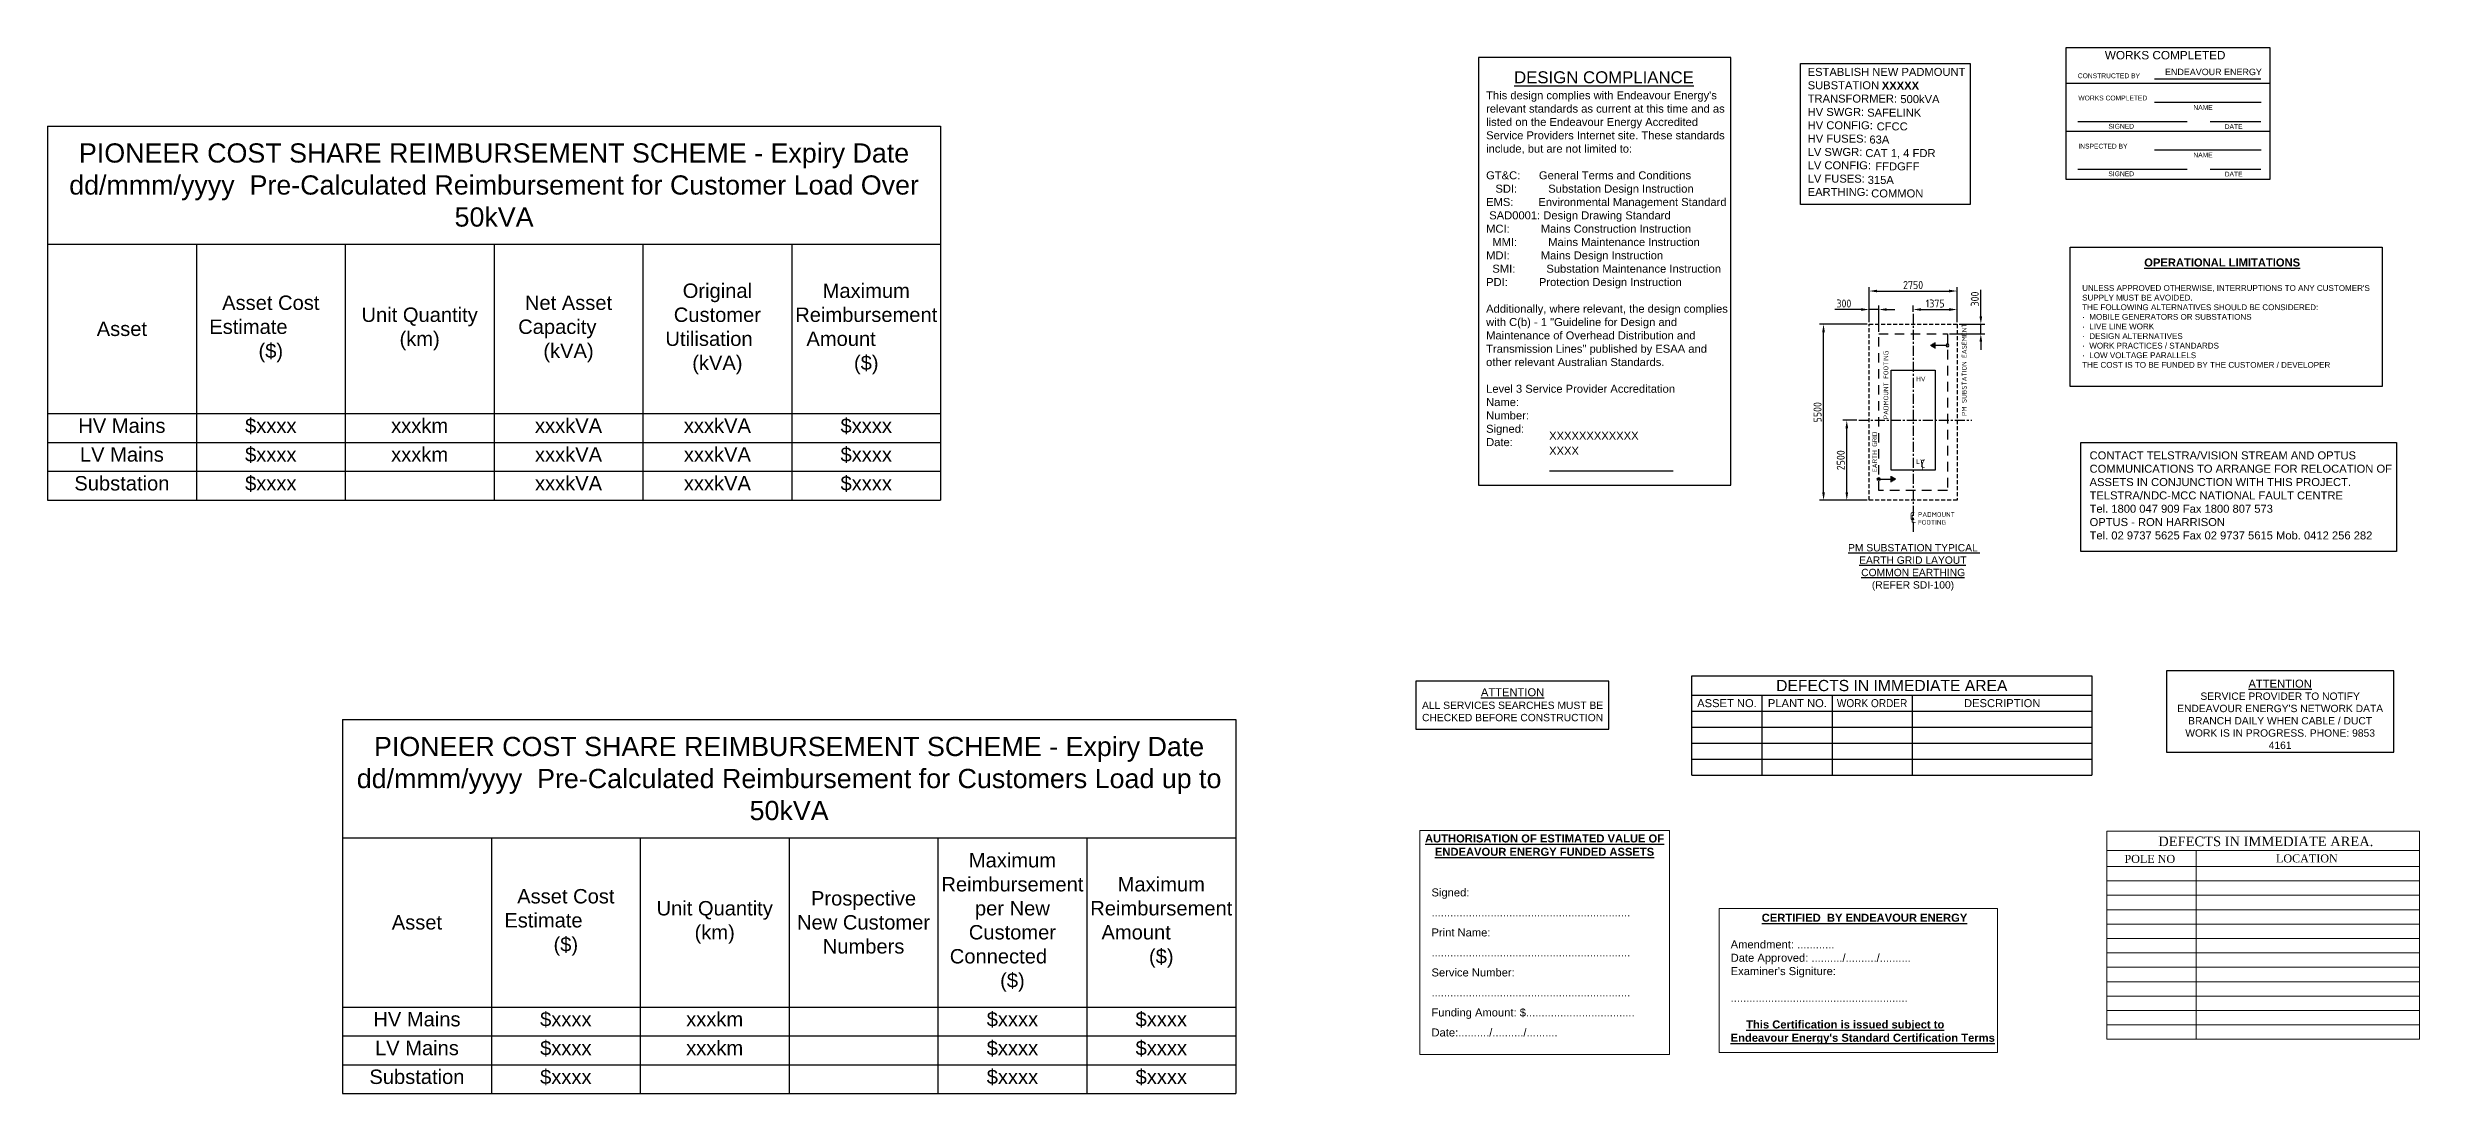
# Model space of a CAD drawing. Header units: metres. Extents: x -590 to 1014, y 81 to 508.
# Drawn here: x -590 to 151, y 81 to 408 of the extents above; entities that cross this region are included whole.
import ezdxf

# ---------------------------------------------------------------- set-up
doc = ezdxf.new("R2010")
doc.units = ezdxf.units.M
for name, pattern in [('CENTER', [50, 31.25, -6.25, 6.25, -6.25]), ('DASHED', [18.75, 12.5, -6.25]), ('IECLdasha', [5, 3, -2])]:
    doc.linetypes.add(name, pattern=pattern)
doc.layers.get('0').update_dxf_attribs({"color": 6})
doc.layers.add('Notes', color=7, linetype='Continuous')
doc.styles.add('ARIAL', font='arial.ttf', dxfattribs={"height": 2})
doc.styles.add('iecARIAL', font='arial.ttf')
doc.styles.add('iecARIALBOLD', font='arialbd.ttf')
doc.styles.add('iecISOCP', font='isocp.shx')
doc.styles.add('iecNAME', font='times.ttf')
doc.styles.add('ieISOCP', font='isocp.shx')
doc.styles.get("Standard").update_dxf_attribs({"font": 'arial.ttf'})

# ---------------------------------------------------------------- blocks, each defined once
blk = doc.blocks.new('Note_Defect List')
at = {"layer": 'Notes', "color": 0, "linetype": 'Continuous'}
for p, q in [((0, 31), (124.98, 31)), ((124.98, 31), (124.98, 0)), ((0, 25), (124.98, 25)), ((0, 20), (124.98, 20)), ((0, 15), (124.98, 15)), ((0, 10), (124.98, 10)), ((0, 5), (124.98, 5)), ((0, 0), (124.98, 0))]:
    blk.add_line(p, q, dxfattribs=at)
at = {"layer": 'Notes'}
for p, q in [((0, 0), (0, 31)), ((22, 0), (22, 25)), ((44, 0), (44, 25)), ((69, 0), (69, 25))]:
    blk.add_line(p, q, dxfattribs=at)
at = {"layer": 'Notes', "color": 0, "lineweight": 0}
blk.add_line((58.13, 31), (39.77, 31), dxfattribs=at)
at = {"layer": 'Notes', "color": 0, "linetype": 'Continuous', "attachment_point": 5, "style": 'iecARIAL'}
for s, insert, char_height, width in [('DEFECTS IN IMMEDIATE AREA', (62.49, 28), 3.5, 124.9809), ('ASSET NO.', (11, 22.5), 2.5, 22), ('PLANT NO.', (33, 22.5), 2.5, 22), ('{\\W0.9;WORK ORDER}', (56.34, 22.5), 2.5, 24.676), ('DESCRIPTION', (96.99, 22.5), 2.5, 55.9809)]:
    blk.add_mtext(s, dxfattribs=dict(at, insert=insert, char_height=char_height, width=width))
blk = doc.blocks.new('*U17')
at = {"layer": 'Notes', "linetype": 'Continuous'}
blk.add_lwpolyline([(0, 44.11), (53.03, 44.11), (53.03, 0), (0, 0)], close=True, dxfattribs=at)
at = {"layer": 'Notes', "linetype": 'Continuous', "insert": (2.24, 42.68), "char_height": 2.5, "width": 50.7853, "attachment_point": 1, "style": 'iecARIAL'}
blk.add_mtext('ESTABLISH NEW PADMOUNT SUBSTATION\\PTRANSFORMER: {\\fArial|b1|i0|c0|p34;\\P}HV SWGR: \\PHV CONFIG: \\PHV FUSES: \\PLV SWGR: \\PLV CONFIG: \\PLV FUSES: \\PEARTHING: ', dxfattribs=at)
at = {"layer": 'Notes'}
for tag, p, style in [('SUBNO', (25.4, 35.91), 'iecARIALBOLD'), ('HVSWGR', (20.83, 27.46), 'iecARIAL'), ('TRF', (31.2, 31.7), 'iecARIAL'), ('HVCONFIG', (23.8, 23.16), 'iecARIAL'), ('LVSWGR', (20.26, 14.82), 'iecARIAL'), ('HVFUSES', (21.53, 19.05), 'iecARIAL'), ('LVFUSES', (21, 6.44), 'iecARIAL'), ('LVCONFIG', (23.38, 10.67), 'iecARIAL'), ('EARTHING', (22.09, 2.23), 'iecARIAL')]:
    blk.add_attdef(tag, p, '', height=2.5, dxfattribs=dict(at, style=style))
blk = doc.blocks.new('Note_Notify Integral')
at = {"layer": 'Notes'}
blk.add_lwpolyline([(0, 0), (71, 0), (71, 25.42), (0, 25.42)], close=True, dxfattribs=at)
at = {"layer": 'Notes', "style": 'iecISOCP'}
for s, insert, char_height, width, attachment_point in [('{\\fArial|b0|i0|c0|p34;\\LATTENTION}', (35.5, 22.68), 2.5, 16.7, 2), ("{\\fArial|b0|i0|c0|p34;SERVICE PROVIDER TO NOTIFY ENDEAVOUR ENERGY'S NETWORK DATA BRANCH DAILY WHEN CABLE / DUCT WORK IS IN PROGRESS. PHONE: 9853 4161}", (35.5, 9.82), 2.3, 66.4, 5)]:
    blk.add_mtext(s, dxfattribs=dict(at, insert=insert, char_height=char_height, width=width, attachment_point=attachment_point))
blk = doc.blocks.new('Note_Operational Limitations')
at = {"layer": 'Notes', "linetype": 'Continuous', "lineweight": -3}
blk.add_lwpolyline([(0, 43.53), (97.49, 43.53), (97.49, 0), (0, 0)], close=True, dxfattribs=at)
at = {"layer": 'Notes', "linetype": 'Continuous', "lineweight": -3, "insert": (3.7, 39.97), "char_height": 2.50005, "width": 90.8, "attachment_point": 1}
blk.add_mtext("{\\fArial|b1|i0|c0|p34;                 \\C7;   \\LOPERATIONAL LIMITATIONS\\P\\P\\fArial|b0|i0|c0|p34;\\H0.72x;\\lUNLESS APPROVED OTHERWISE, INTERRUPTIONS TO ANY CUSTOMER'S SUPPLY MUST BE AVOIDED.\\PTHE FOLLOWING ALTERNATIVES SHOULD BE CONSIDERED:\\P·  MOBILE GENERATORS OR SUBSTATIONS\\P·  LIVE LINE WORK\\P·  DESIGN ALTERNATIVES\\P·  WORK PRACTICES / STANDARDS\\P·  LOW VOLTAGE PARALLELS\\PTHE COST IS TO BE FUNDED BY THE CUSTOMER / DEVELOPER}", dxfattribs=at)
blk = doc.blocks.new('Note_PM Earth Grid Layout')
h = blk.add_hatch(color=256)
edge = h.paths.add_edge_path()
edge.add_arc((19.85, 38.97), 0.446, 0, 360)
for p, q in [((10.27, 15.91), (51.44, 15.91)), ((13.73, 12.04), (47.03, 12.04)), ((14.38, 8.17), (46.71, 8.17))]:
    blk.add_line(p, q)
blk.add_circle((19.85, 38.97), 0.446)
at = {"layer": 'Notes'}
for p, q in [((16.85, 88.6), (16.85, 98.97)), ((19.35, 97.72), (41.85, 97.72)), ((44.35, 87.98), (44.35, 98.97)), ((51.76, 89.85), (51.76, 98.1)), ((14.35, 91.94), (6.1, 91.94)), ((16.85, 87.98), (16.85, 93.19)), ((19.85, 91.94), (16.85, 91.94)), ((19.85, 84.98), (19.85, 93.19)), ((22.35, 91.94), (24.85, 91.94)), ((30.6, 91.22), (30.6, 93.19)), ((33.1, 91.94), (41.85, 91.94)), ((44.35, 87.98), (44.35, 93.19)), ((16.23, 87.35), (1.37, 87.35)), ((2.62, 34.85), (2.62, 84.85)), ((37.44, 81.65), (37.44, 79.8)), ((41.98, 84.35), (53.01, 84.35)), ((44.98, 87.35), (53.01, 87.35)), ((51.76, 84.35), (51.76, 87.35)), ((51.76, 81.85), (51.76, 79.35)), ((36.1, 80.88), (36.1, 80.57)), ((36.36, 81.04), (36.36, 80.42)), ((36.63, 81.19), (36.63, 80.26)), ((36.9, 81.35), (36.9, 80.11)), ((37.17, 81.5), (37.17, 79.95)), ((41.35, 80.73), (37.44, 80.73)), ((23.75, 41.75), (23.75, 72.95)), ((23.75, 72.95), (37.45, 72.95)), ((37.45, 72.95), (37.45, 41.75)), ((12.99, 57.35), (8.63, 57.35)), ((9.88, 34.85), (9.88, 54.85)), ((19.85, 38.97), (23.77, 38.97)), ((37.45, 41.75), (23.75, 41.75)), ((23.77, 38.05), (23.77, 39.9)), ((24.04, 38.2), (24.04, 39.75)), ((24.3, 38.36), (24.3, 39.59)), ((24.57, 38.51), (24.57, 39.44)), ((24.84, 38.66), (24.84, 39.28)), ((25.11, 38.82), (25.11, 39.13)), ((15.6, 32.35), (1.37, 32.35)), ((16.23, 32.35), (8.63, 32.35))]:
    blk.add_line(p, q, dxfattribs=at)
at = {"layer": 'Notes', "linetype": 'CENTER', "ltscale": 0.1}
for p, q in [((30.6, 90.6), (30.6, 22.16)), ((13.61, 57.35), (48.99, 57.35))]:
    blk.add_line(p, q, dxfattribs=at)
at = {"layer": 'Notes', "linetype": 'DASHED', "ltscale": 0.1}
for p, q in [((16.85, 32.35), (16.85, 87.35)), ((16.85, 87.35), (44.35, 87.35)), ((44.35, 87.35), (44.35, 32.35)), ((44.35, 32.35), (16.85, 32.35))]:
    blk.add_line(p, q, dxfattribs=at)
at = {"layer": 'Notes', "linetype": 'IECLdasha'}
for p, q in [((19.85, 35.35), (19.85, 84.35)), ((19.85, 84.35), (41.35, 84.35)), ((41.35, 84.35), (41.35, 35.35)), ((41.35, 35.35), (19.85, 35.35))]:
    blk.add_line(p, q, dxfattribs=at)
at = {"layer": 'Notes'}
for start, end in [(0, 180), (180, 0)]:
    blk.add_arc((41.35, 80.73), 0.446, start, end, dxfattribs=at)
for points in [[(19.35, 98.14), (19.35, 97.3), (16.85, 97.72)], [(41.85, 98.14), (41.85, 97.3), (44.35, 97.72)], [(14.35, 92.36), (14.35, 91.53), (16.85, 91.94)], [(22.35, 92.36), (22.35, 91.53), (19.85, 91.94)], [(33.1, 92.36), (33.1, 91.53), (30.6, 91.94)], [(41.85, 92.36), (41.85, 91.53), (44.35, 91.94)], [(51.34, 89.85), (52.18, 89.85), (51.76, 87.35)], [(2.2, 84.85), (3.04, 84.85), (2.62, 87.35)], [(51.34, 81.85), (52.18, 81.85), (51.76, 84.35)], [(9.47, 54.85), (10.3, 54.85), (9.88, 57.35)], [(2.2, 34.85), (3.04, 34.85), (2.62, 32.35)], [(9.47, 34.85), (10.3, 34.85), (9.88, 32.35)]]:
    blk.add_solid(points, dxfattribs=at)
at = {"layer": 'Notes', "style": 'ieISOCP'}
for s, p in [('PM SUBSTATION EASEMENT', (47.33, 58.66)), ('PADMOUNT FOOTING', (22.86, 57.65)), ('EARTH GRID', (19.34, 41.16))]:
    blk.add_text(s, height=1.5, rotation=90, dxfattribs=at).set_placement(p)
for s, height, p in [('HV', 1.5, (31.57, 69.46)), ('LV', 1.5, (31.57, 43.69)), ('C', 2.5, (32.82, 42.51)), ('L', 2.5, (33.2, 41.7)), ('C', 2.5, (29.57, 26.12)), ('L', 2.5, (29.96, 25.31)), ('PADMOUNT', 1.5, (32.11, 27.15)), ('FOOTING', 1.5, (32.11, 24.72))]:
    blk.add_text(s, height=height, dxfattribs=at).set_placement(p)
at = {"layer": 'Notes'}
for s, p in [('PM SUBSTATION TYPICAL ', (10.27, 16.37)), ('EARTH GRID LAYOUT', (13.73, 12.5)), ('COMMON EARTHING', (14.38, 8.63)), ('(REFER SDI-100)', (17.71, 4.75))]:
    blk.add_text(s, height=2.3, dxfattribs=at).set_placement(p)
at = {"layer": 'Notes', "char_height": 2.5, "attachment_point": 5, "style": 'ieISOCP'}
for s, insert in [('2750', (30.6, 99.6)), ('300', (8.98, 93.82)), ('1375', (37.48, 93.82))]:
    blk.add_mtext(s, dxfattribs=dict(at, insert=insert))
at = {"layer": 'Notes', "char_height": 2.5, "attachment_point": 5, "rotation": 90, "style": 'ieISOCP'}
for s, insert in [('300', (49.88, 95.23)), ('5500', (0.74, 59.85)), ('2500', (8.01, 44.85))]:
    blk.add_mtext(s, dxfattribs=dict(at, insert=insert))
blk = doc.blocks.new('Note_Services Searches')
at = {"layer": 'Notes'}
blk.add_lwpolyline([(0, 0), (60.33, 0), (60.33, 15.02), (0, 15.02)], close=True, dxfattribs=at)
at = {"layer": 'Notes', "insert": (30.27, 7.63), "char_height": 2.3, "width": 62.8509, "attachment_point": 5}
blk.add_mtext('{\\fArial|b0|i0|c238|p34;\\H1.087x;\\LATTENTION\\H0.92x;\\P\\lALL SERVICES SEARCHES MUST BE\\PCHECKED BEFORE CONSTRUCTION}', dxfattribs=at)
blk = doc.blocks.new('Note_Telstra_Optus Contact')
at = {"layer": 'Notes'}
blk.add_lwpolyline([(0, 34.08), (98.63, 34.08), (98.63, 0), (0, 0)], close=True, dxfattribs=at)
at = {"layer": 'Notes', "insert": (2.76, 31.29), "char_height": 2.5, "width": 94.8158, "attachment_point": 1}
blk.add_mtext('{\\fArial|b0|i0|c238|p34;CONTACT TELSTRA/VISION STREAM AND OPTUS\\PCOMMUNICATIONS TO ARRANGE FOR RELOCATION OF\\PASSETS IN CONJUNCTION WITH THIS PROJECT.\\PTELSTRA/NDC-MCC NATIONAL FAULT CENTRE\\PTel. 1800 047 909 Fax 1800 807 573\\POPTUS - RON HARRISON\\PTel. 02 9737 5625 Fax 02 9737 5615 Mob. 0412 256 282}', dxfattribs=at)
blk = doc.blocks.new('Note_Works Completed')
at = {"layer": 'Notes'}
blk.add_lwpolyline([(0, 41.24), (63.69, 41.24), (63.69, 0), (0, 0)], close=True, dxfattribs=at)
for points in [[(63.69, 30), (-0.01, 30)], [(63.69, 15), (-0.01, 15)]]:
    blk.add_lwpolyline(points, dxfattribs=at)
at = {"layer": 'Notes', "linetype": 'Continuous', "ltscale": 0.6}
for points in [[(27.6, 31.43), (60.89, 31.43)], [(60.97, 24), (27.6, 24)], [(37.83, 18), (3.66, 18)], [(60.89, 18), (45.03, 18)], [(60.97, 9.15), (27.6, 9.15)], [(37.83, 3.15), (3.66, 3.15)], [(60.89, 3.15), (45.03, 3.15)]]:
    blk.add_lwpolyline(points, dxfattribs=at)
at = {"layer": 'Notes', "lineweight": 15, "style": 'iecARIAL'}
blk.add_text('WORKS COMPLETED', height=2.625, dxfattribs=at).set_placement((12.1, 37.52))
at = {"layer": 'Notes', "style": 'iecARIAL'}
for s, height, p in [('CONSTRUCTED BY', 1.5, (3.66, 31.64)), ('ENDEAVOUR ENERGY', 2, (30.89, 32.6)), ('WORKS COMPLETED', 1.5, (3.82, 24.7)), ('NAME', 1.5, (39.76, 21.75)), ('SIGNED', 1.5, (13.21, 15.87)), ('DATE', 1.5, (49.55, 15.78)), ('INSPECTED BY', 1.5, (3.82, 9.65)), ('NAME', 1.5, (39.76, 6.9)), ('SIGNED', 1.5, (13.21, 1.02)), ('DATE', 1.5, (49.55, 0.93))]:
    blk.add_text(s, height=height, dxfattribs=at).set_placement(p)
blk = doc.blocks.new('Note_AuthofFunding')
at = {"lineweight": 5}
for p, q in [((0, 0), (0, 70)), ((0, 70), (78, 70)), ((78, 70), (78, 0)), ((78, 0), (0, 0))]:
    blk.add_line(p, q, dxfattribs=at)
at = {"insert": (39, 68.73), "char_height": 2.5, "width": 78, "attachment_point": 2}
blk.add_mtext('{\\fArial|b1|i0|c0|p34;\\LAUTHORISATION OF ESTIMATED VALUE OF ENDEAVOUR ENERGY FUNDED ASSETS}', dxfattribs=at)
at = {"insert": (3.68, 51.87), "char_height": 2.5, "width": 78, "attachment_point": 1, "line_spacing_factor": 1.5}
blk.add_mtext('{\\fArial|b0|i0|c0|p34;Signed:\\P................................................................\\PPrint Name:\\P................................................................\\PService Number:\\P................................................................\\PFunding Amount: $...................................\\PDate:........../........../..........}', dxfattribs=at)
blk = doc.blocks.new('Note_CertStick')
at = {"lineweight": 5}
for p, q in [((0, 0), (0, 45)), ((0, 45), (87, 45)), ((87, 45), (87, 0)), ((87, 0), (0, 0))]:
    blk.add_line(p, q, dxfattribs=at)
at = {"insert": (-0.29, 23.01), "char_height": 2.5, "width": 88.1416, "attachment_point": 4}
blk.add_mtext("     {\\fArial|b1|i0|c0|p34;         \\LCERTIFIED  BY ENDEAVOUR ENERGY\\P\\P\\l    }Amendment: ............            \\P    Date Approved: ........../........../..........\\P    Examiner's Signiture:\\P\\P    .........................................................\\P\\P         {\\fArial|b1|i0|c0|p34;\\LThis Certification is issued subject to} \\P    {\\fArial|b1|i0|c0|p34;\\LEndeavour Energy's Standard Certification Terms}", dxfattribs=at)
blk = doc.blocks.new('Note_defectlist')
at = {"lineweight": 0}
for p, q in [((0, 65), (97.7, 65)), ((0, 65), (0, 0)), ((97.7, 0), (97.7, 65)), ((0, 59), (97.7, 59)), ((0, 54), (97.7, 54)), ((27.96, 59), (27.96, 0)), ((0, 49.5), (97.7, 49.5)), ((0, 45), (97.7, 45)), ((0, 40.5), (97.7, 40.5)), ((0, 36), (97.7, 36)), ((0, 31.5), (97.7, 31.5)), ((0, 27), (97.7, 27)), ((0, 22.5), (97.7, 22.5)), ((0, 18), (97.7, 18)), ((0, 13.5), (97.7, 13.5)), ((0, 9), (97.7, 9)), ((0, 4.5), (97.7, 4.5)), ((0, 0), (97.7, 0))]:
    blk.add_line(p, q, dxfattribs=at)
at = {"lineweight": 0, "style": 'iecNAME'}
for s, height, p in [('DEFECTS IN IMMEDIATE AREA.', 3, (16.06, 60.36)), ('POLE NO', 2.5, (5.51, 55.13)), ('LOCATION', 2.5, (52.85, 55.28))]:
    blk.add_text(s, height=height, dxfattribs=at).set_placement(p)
at = {"style": 'iecISOCP'}
for tag, p in [('POLE1', (8.21, 50.5)), ('LOCATION1', (35.72, 50.5)), ('POLE2', (8.21, 46)), ('LOCATION2', (35.72, 46)), ('POLE3', (8.21, 41.5)), ('POLE4', (8.21, 37)), ('LOCATION3', (35.72, 41.5)), ('LOCATION4', (35.72, 37)), ('POLE5', (8.21, 32.5)), ('POLE6', (8.21, 28)), ('LOCATION5', (35.72, 32.5)), ('LOCATION6', (35.72, 28)), ('POLE7', (8.21, 23.5)), ('LOCATION7', (35.72, 23.5)), ('POLE8', (8.21, 19)), ('POLE9', (8.21, 14.5)), ('LOCATION8', (35.72, 19)), ('LOCATION9', (35.72, 14.5)), ('POLE10', (8.21, 10)), ('POLE11', (8.21, 5.5)), ('LOCATION10', (35.72, 10)), ('LOCATION11', (35.72, 5.5)), ('POLE12', (8.21, 1)), ('LOCATION12', (35.72, 1))]:
    blk.add_attdef(tag, p, '', height=2.5, dxfattribs=at)
blk = doc.blocks.new('Note_Design Compliance')
blk.add_line((22.17, 4.5), (60.82, 4.5))
blk.add_lwpolyline([(0, 0), (78.78, 0), (78.78, 133.61), (0, 133.61)], close=True)
at = {"insert": (2.34, 129.33), "char_height": 3.75, "width": 75.4353, "attachment_point": 1}
blk.add_mtext('      {\\LDESIGN COMPLIANCE\\P\\H0.6667x;\\lThis design complies with Endeavour Energy\'s relevant standards as current at this time and as listed on the Endeavour Energy Accredited Service Providers Internet site. These standards include, but are not limited to:\\P\\PGT&C:      General Terms and Conditions               SDI:          Substation Design Instruction\\PEMS:        Environmental Management Standard  SAD0001: Design Drawing Standard\\PMCI:          Mains Construction Instruction              MMI:          Mains Maintenance Instruction\\PMDI:          Mains Design Instruction                       SMI:          Substation Maintenance Instruction\\PPDI:          Protection Design Instruction\\P\\PAdditionally, where relevant, the design complies with C(b) - 1 "Guideline for Design and Maintenance of Overhead Distribution and Transmission Lines" published by ESAA and other relevant Australian Standards. \\P\\PLevel 3 Service Provider Accreditation\\PName:\\PNumber: \\PSigned:\\PDate:}', dxfattribs=at)
at = {"style": 'iecARIAL'}
for tag, p in [('PNAME', (22.02, 14.22)), ('PNUMBER', (22.02, 9.5))]:
    blk.add_attdef(tag, p, '', height=2.5, dxfattribs=at)
blk = doc.blocks.new('*T46')
at = {"layer": 'Notes', "color": 0, "linetype": 'ByBlock', "lineweight": -2, "transparency": 16777216}
for p, q in [((0, 0), (279.07, 0)), ((0, 0), (0, -116.84)), ((279.07, 0), (279.07, -116.84)), ((0, -36.89), (279.07, -36.89)), ((46.52, -36.89), (46.52, -116.84)), ((93.03, -36.89), (93.03, -116.84)), ((139.54, -36.89), (139.54, -116.84)), ((186.05, -36.89), (186.05, -116.84)), ((232.56, -36.89), (232.56, -116.84)), ((0, -89.84), (279.07, -89.84)), ((0, -98.84), (279.07, -98.84)), ((0, -107.84), (279.07, -107.84)), ((0, -116.84), (279.07, -116.84))]:
    blk.add_line(p, q, dxfattribs=at)
at = {"layer": 'Notes', "color": 0, "linetype": 'Continuous', "lineweight": -3, "transparency": 16777216, "attachment_point": 5}
for s, insert, char_height, width in [('PIONEER COST SHARE REIMBURSEMENT SCHEME - Expiry Date dd/mmm/yyyy  Pre-Calculated Reimbursement for Customers Load up to 50kVA', (139.54, -18.44), 6, 276.0728), ('Maximum Reimbursement per New Customer Connected      ($)', (209.31, -63.36), 4.5, 43.5103), ('Maximum Reimbursement Amount          ($)', (255.82, -63.36), 4.5, 43.5103), ('Asset Cost Estimate         ($)', (69.78, -63.36), 4.5, 43.5103), ('Unit Quantity (km)', (116.29, -63.36), 4.5, 43.5103), ('Prospective New Customer Numbers', (162.8, -63.36), 4.5, 43.5103), ('Asset', (23.26, -63.36), 4.5, 43.5213)]:
    blk.add_mtext(s, dxfattribs=dict(at, insert=insert, char_height=char_height, width=width))
at = {"layer": 'Notes', "color": 0, "linetype": 'Continuous', "lineweight": -3, "transparency": 16777216, "char_height": 4.5, "attachment_point": 2, "style": 'ARIAL'}
for s, insert, width in [('HV Mains', (23.26, -91.34), 43.5213), ('$xxxx', (69.78, -91.34), 43.5103), ('xxxkm', (116.29, -91.34), 43.5103), ('$xxxx', (209.31, -91.34), 43.5103), ('$xxxx', (255.82, -91.34), 43.5103), ('LV Mains', (23.26, -100.34), 43.5213), ('$xxxx', (69.78, -100.34), 43.5103), ('xxxkm', (116.29, -100.34), 43.5103), ('$xxxx', (209.31, -100.34), 43.5103), ('$xxxx', (255.82, -100.34), 43.5103), ('Substation', (23.26, -109.34), 43.5213), ('$xxxx', (69.78, -109.34), 43.5103), ('$xxxx', (209.31, -109.34), 43.5103), ('$xxxx', (255.82, -109.34), 43.5103)]:
    blk.add_mtext(s, dxfattribs=dict(at, insert=insert, width=width))
blk = doc.blocks.new('Note 55')
blk.add_blockref('*T46', (1.42, -4.49))
blk = doc.blocks.new('*T49')
at = {"layer": 'Notes', "color": 0, "linetype": 'ByBlock', "lineweight": -2, "transparency": 16777216}
for p, q in [((0, 0), (279.07, 0)), ((0, 0), (0, -116.84)), ((279.07, 0), (279.07, -116.84)), ((0, -36.89), (279.07, -36.89)), ((46.52, -36.89), (46.52, -116.84)), ((93.03, -36.89), (93.03, -116.84)), ((139.54, -36.89), (139.54, -116.84)), ((186.05, -36.89), (186.05, -116.84)), ((232.56, -36.89), (232.56, -116.84)), ((0, -89.84), (279.07, -89.84)), ((0, -98.84), (279.07, -98.84)), ((0, -107.84), (279.07, -107.84)), ((0, -116.84), (279.07, -116.84))]:
    blk.add_line(p, q, dxfattribs=at)
at = {"layer": 'Notes', "color": 0, "linetype": 'Continuous', "lineweight": -3, "transparency": 16777216, "attachment_point": 5}
for s, insert, char_height, width in [('PIONEER COST SHARE REIMBURSEMENT SCHEME - Expiry Date dd/mmm/yyyy  Pre-Calculated Reimbursement for Customer Load Over 50kVA', (139.54, -18.44), 6, 276.0728), ('Original Customer Utilisation    (kVA)', (209.31, -63.36), 4.5, 43.5103), ('Maximum Reimbursement Amount          ($)', (255.82, -63.36), 4.5, 43.5103), ('Asset Cost Estimate         ($)', (69.78, -63.36), 4.5, 43.5103), ('Unit Quantity (km)', (116.29, -63.36), 4.5, 43.5103), ('Net Asset Capacity     (kVA)', (162.8, -63.36), 4.5, 43.5103), ('Asset', (23.26, -63.36), 4.5, 43.5213)]:
    blk.add_mtext(s, dxfattribs=dict(at, insert=insert, char_height=char_height, width=width))
at = {"layer": 'Notes', "color": 0, "linetype": 'Continuous', "lineweight": -3, "transparency": 16777216, "char_height": 4.5, "attachment_point": 2, "style": 'ARIAL'}
for s, insert, width in [('HV Mains', (23.26, -91.34), 43.5213), ('$xxxx', (69.78, -91.34), 43.5103), ('xxxkm', (116.29, -91.34), 43.5103), ('xxxkVA', (162.8, -91.34), 43.5103), ('xxxkVA', (209.31, -91.34), 43.5103), ('$xxxx', (255.82, -91.34), 43.5103), ('LV Mains', (23.26, -100.34), 43.5213), ('$xxxx', (69.78, -100.34), 43.5103), ('xxxkm', (116.29, -100.34), 43.5103), ('xxxkVA', (162.8, -100.34), 43.5103), ('xxxkVA', (209.31, -100.34), 43.5103), ('$xxxx', (255.82, -100.34), 43.5103), ('Substation', (23.26, -109.34), 43.5213), ('$xxxx', (69.78, -109.34), 43.5103), ('xxxkVA', (162.8, -109.34), 43.5103), ('xxxkVA', (209.31, -109.34), 43.5103), ('$xxxx', (255.82, -109.34), 43.5103)]:
    blk.add_mtext(s, dxfattribs=dict(at, insert=insert, width=width))
blk = doc.blocks.new('Note 55A')
blk.add_blockref('*T49', (-0.4, 116.3))

msp = doc.modelspace()

# ---------------------------------------------------------------- block references
for name, p in [('Note_Works Completed', (40.83, 366.72)), ('Note 55A', (-589.46, 267.09)), ('Note_Operational Limitations', (42.14, 302.06)), ('Note_PM Earth Grid Layout', (-37.57, 234.14)), ('Note_Telstra_Optus Contact', (45.41, 250.47)), ('Note_Services Searches', (-162.37, 194.95)), ('Note_Defect List', (-76.12, 180.58)), ('Note_Notify Integral', (72.2, 187.77)), ('Note 55', (-499.1, 202.44)), ('Note_AuthofFunding', (-161.12, 93.34)), ('Note_defectlist', (53.56, 98.06)), ('Note_CertStick', (-67.56, 93.9))]:
    msp.add_blockref(name, p)
at = {"ltscale": 0.5}
msp.add_blockref('Note_Design Compliance', (-142.71, 271.19), dxfattribs=at).add_auto_attribs({'PNAME': 'XXXXXXXXXXXX', 'PNUMBER': 'XXXX'})
ref = msp.add_blockref('*U17', (-42.15, 358.89))
ref.add_attrib('SUBNO', 'XXXXX', (-16.75, 394.8), dxfattribs={"layer": 'Notes', "height": 2.5, "style": 'iecARIALBOLD'})
ref.add_attrib('TRF', '500kVA', (-10.95, 390.58), dxfattribs={"layer": 'Notes', "height": 2.5, "style": 'iecARIAL'})
ref.add_attrib('HVSWGR', 'SAFELINK', (-21.32, 386.35), dxfattribs={"layer": 'Notes', "height": 2.5, "style": 'iecARIAL'})
ref.add_attrib('HVCODING', 'CFCC', (-18.35, 382.05), dxfattribs={"layer": 'Notes', "height": 2.5, "style": 'iecARIAL'})
ref.add_attrib('HVFUSES', '63A', (-20.62, 377.94), dxfattribs={"layer": 'Notes', "height": 2.5, "style": 'iecARIAL'})
ref.add_attrib('LVSWGR', 'CAT 1, 4 FDR', (-21.89, 373.71), dxfattribs={"layer": 'Notes', "height": 2.5, "style": 'iecARIAL'})
ref.add_attrib('LVCODING', 'FFDGFF', (-18.76, 369.56), dxfattribs={"layer": 'Notes', "height": 2.5, "style": 'iecARIAL'})
ref.add_attrib('LVFUSES', '315A', (-21.15, 365.33), dxfattribs={"layer": 'Notes', "height": 2.5, "style": 'iecARIAL'})
ref.add_attrib('EARTHING', 'COMMON ', (-20.06, 361.11), dxfattribs={"layer": 'Notes', "height": 2.5, "style": 'iecARIAL'})

doc.saveas('drawing.dxf')
